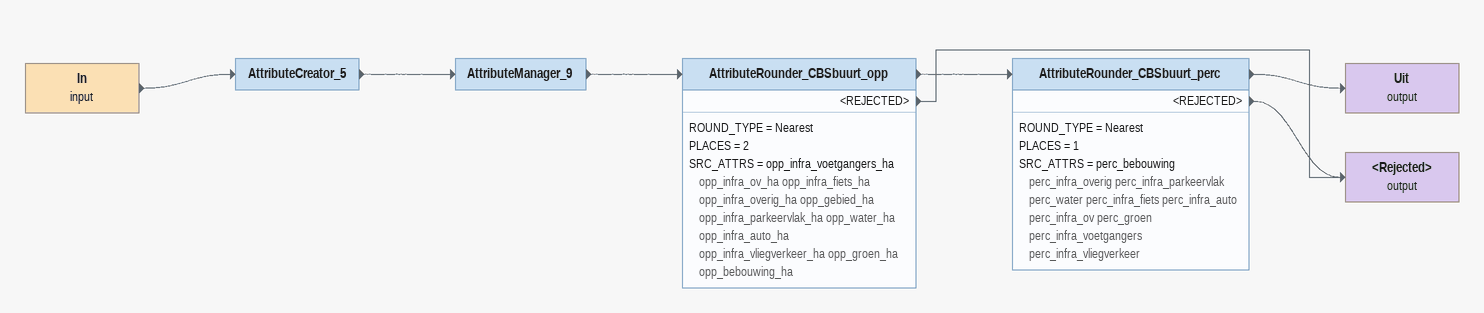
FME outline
In (input)
    -> AttributeCreator_5
AttributeCreator_5
    -> AttributeManager_9
AttributeManager_9
    -> AttributeRounder_CBSbuurt_opp
AttributeRounder_CBSbuurt_opp
    ROUND_TYPE = Nearest
    PLACES = 2
    SRC_ATTRS = opp_infra_voetgangers_ha opp_infra_ov_ha opp_infra_fiets_ha opp_infra_overig_ha opp_gebied_ha opp_infra_parkeervlak_ha opp_water_ha opp_infra_auto_ha opp_infra_vliegverkeer_ha opp_groen_ha opp_bebouwing_ha
    -> AttributeRounder_CBSbuurt_perc
    <REJECTED> -> <Rejected> (output)
AttributeRounder_CBSbuurt_perc
    ROUND_TYPE = Nearest
    PLACES = 1
    SRC_ATTRS = perc_bebouwing perc_infra_overig perc_infra_parkeervlak perc_water perc_infra_fiets perc_infra_auto perc_infra_ov perc_groen perc_infra_voetgangers perc_infra_vliegverkeer
    -> Uit (output)
    <REJECTED> -> <Rejected> (output)
Uit (output)
<Rejected> (output)
